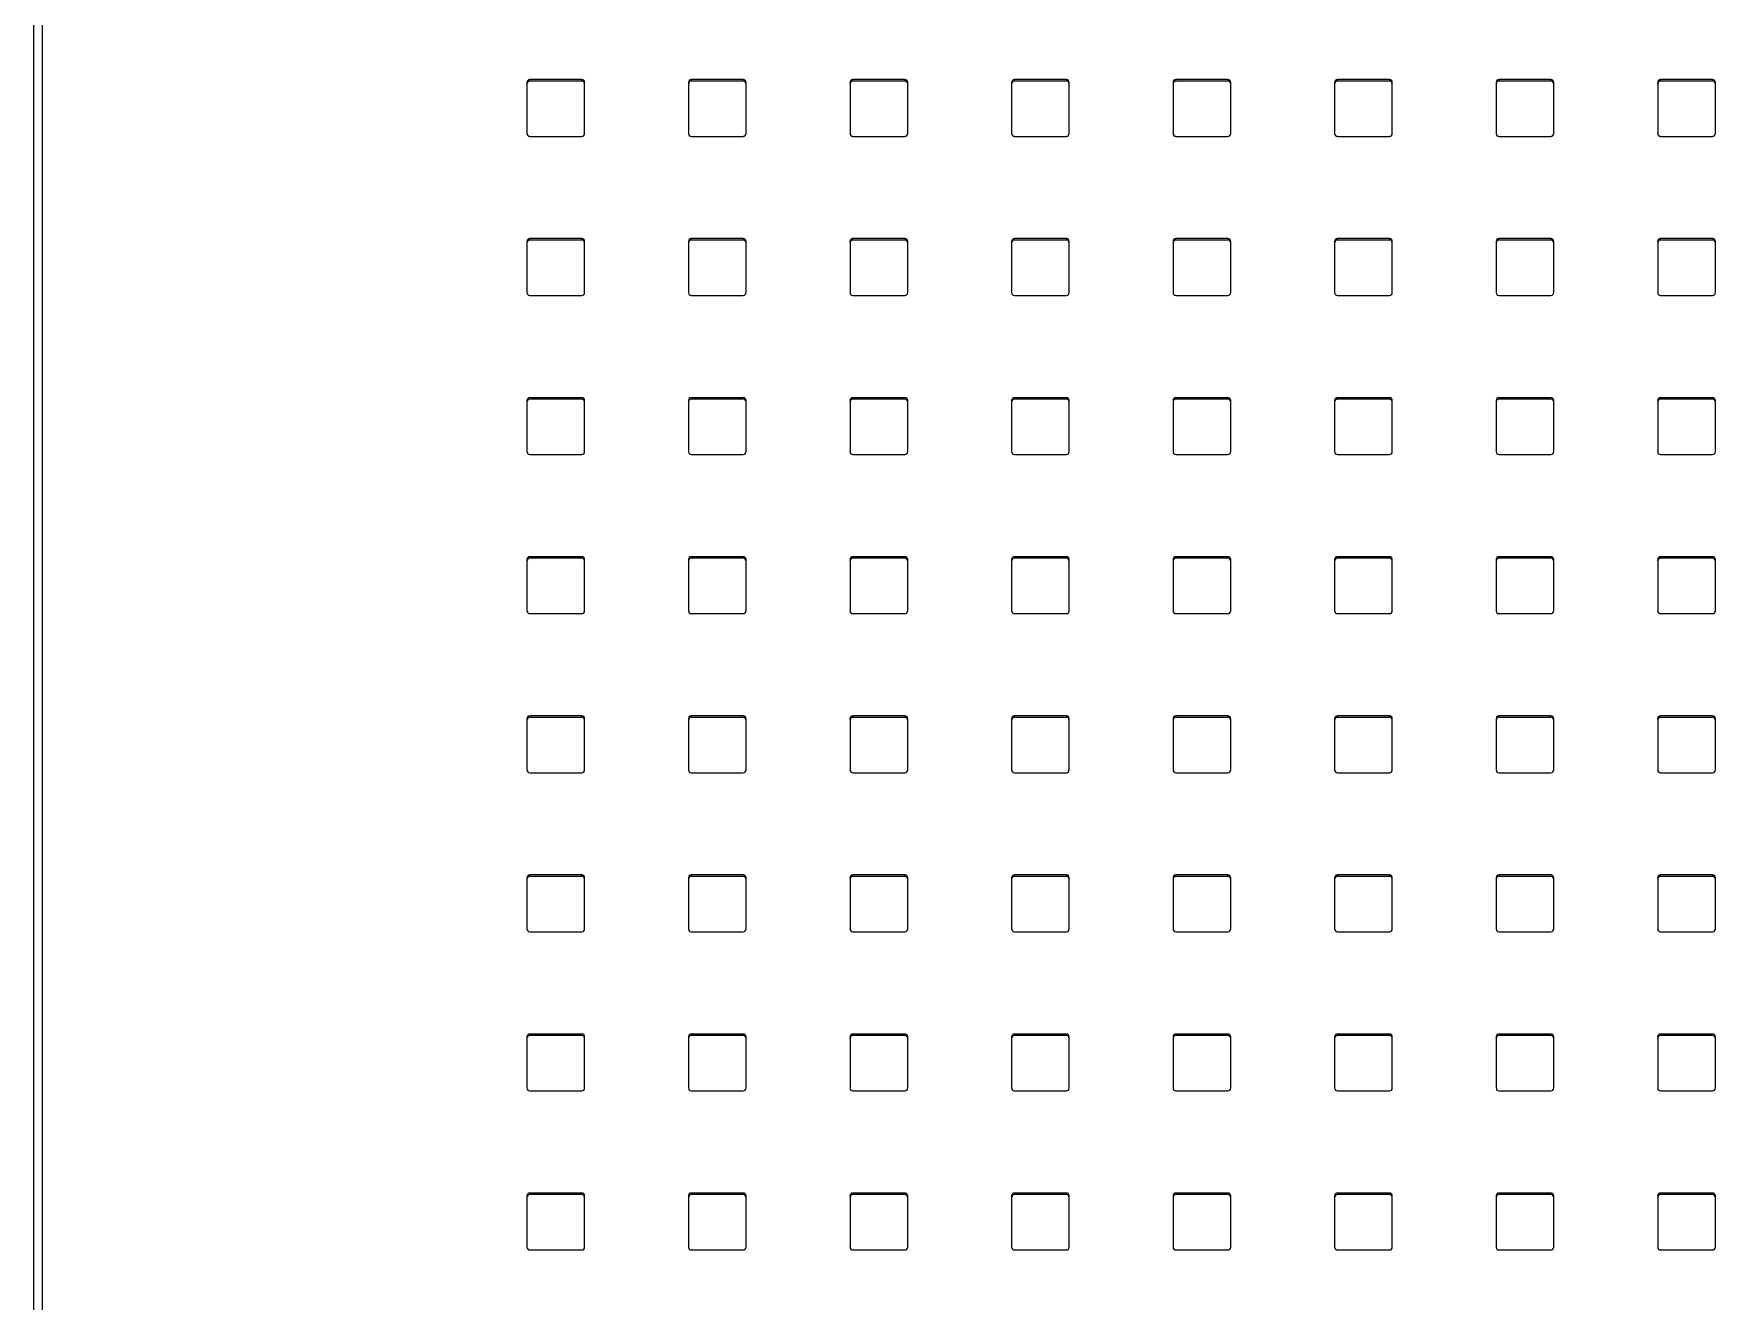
# Model space of a CAD drawing. Header units: millimetres. Extents: x -218071 to -203542, y 15363 to 51382.
# Drawn here: x -217638.85 to -217609.7, y 51338.09 to 51360.06 of the extents above; entities that cross this region are included whole.
import ezdxf

# ---------------------------------------------------------------- set-up
doc = ezdxf.new("R2010")
doc.units = ezdxf.units.MM
doc.header["$LTSCALE"] = 4
doc.layers.add('TPF-EQUIPEMENT', color=7, linetype='Continuous')

msp = doc.modelspace()

# ---------------------------------------------------------------- linework, layer by layer
at = {"layer": 'TPF-EQUIPEMENT', "color": 7, "linetype": 'Continuous', "lineweight": 25, "transparency": 33554671}
for p, q in [((-217638.853, 51381.797), (-217638.852, 51312.206)), ((-217638.703, 51381.788), (-217638.702, 51312.233)), ((-217630.302, 51359.217), (-217630.302, 51358.331)), ((-217629.352, 51359.266), (-217630.252, 51359.266)), ((-217629.352, 51359.24), (-217630.252, 51359.24)), ((-217629.302, 51358.331), (-217629.302, 51359.217)), ((-217627.502, 51359.217), (-217627.502, 51358.331)), ((-217626.552, 51359.266), (-217627.452, 51359.266)), ((-217626.552, 51359.24), (-217627.452, 51359.24)), ((-217626.502, 51358.331), (-217626.502, 51359.217)), ((-217624.702, 51359.217), (-217624.702, 51358.331)), ((-217623.752, 51359.266), (-217624.652, 51359.266)), ((-217623.752, 51359.24), (-217624.652, 51359.24)), ((-217623.702, 51358.331), (-217623.702, 51359.217)), ((-217621.902, 51359.217), (-217621.902, 51358.331)), ((-217620.952, 51359.266), (-217621.852, 51359.266)), ((-217620.952, 51359.24), (-217621.852, 51359.24)), ((-217620.902, 51358.331), (-217620.902, 51359.217)), ((-217619.102, 51359.217), (-217619.102, 51358.331)), ((-217618.152, 51359.266), (-217619.052, 51359.266)), ((-217618.152, 51359.24), (-217619.052, 51359.24)), ((-217618.102, 51358.331), (-217618.102, 51359.217)), ((-217616.302, 51359.217), (-217616.302, 51358.331)), ((-217615.352, 51359.266), (-217616.252, 51359.266)), ((-217615.352, 51359.24), (-217616.252, 51359.24)), ((-217615.302, 51358.331), (-217615.302, 51359.217)), ((-217613.502, 51359.217), (-217613.502, 51358.331)), ((-217612.552, 51359.266), (-217613.452, 51359.266)), ((-217612.552, 51359.24), (-217613.452, 51359.24)), ((-217612.502, 51358.331), (-217612.502, 51359.217)), ((-217610.702, 51359.217), (-217610.702, 51358.331)), ((-217609.752, 51359.266), (-217610.652, 51359.266)), ((-217609.752, 51359.24), (-217610.652, 51359.24)), ((-217609.702, 51358.331), (-217609.702, 51359.217)), ((-217630.252, 51358.281), (-217629.352, 51358.281)), ((-217627.452, 51358.281), (-217626.552, 51358.281)), ((-217624.652, 51358.281), (-217623.752, 51358.281)), ((-217621.852, 51358.281), (-217620.952, 51358.281)), ((-217619.052, 51358.281), (-217618.152, 51358.281)), ((-217616.252, 51358.281), (-217615.352, 51358.281)), ((-217613.452, 51358.281), (-217612.552, 51358.281)), ((-217610.652, 51358.281), (-217609.752, 51358.281)), ((-217630.302, 51356.459), (-217630.302, 51355.573)), ((-217629.352, 51356.509), (-217630.252, 51356.509)), ((-217629.352, 51356.483), (-217630.252, 51356.483)), ((-217629.302, 51355.573), (-217629.302, 51356.459)), ((-217627.502, 51356.459), (-217627.502, 51355.573)), ((-217626.552, 51356.509), (-217627.452, 51356.509)), ((-217626.552, 51356.483), (-217627.452, 51356.483)), ((-217626.502, 51355.573), (-217626.502, 51356.459)), ((-217624.702, 51356.459), (-217624.702, 51355.573)), ((-217623.752, 51356.509), (-217624.652, 51356.509)), ((-217623.752, 51356.483), (-217624.652, 51356.483)), ((-217623.702, 51355.573), (-217623.702, 51356.459)), ((-217621.902, 51356.459), (-217621.902, 51355.573)), ((-217620.952, 51356.509), (-217621.852, 51356.509)), ((-217620.952, 51356.483), (-217621.852, 51356.483)), ((-217620.902, 51355.573), (-217620.902, 51356.459)), ((-217619.102, 51356.459), (-217619.102, 51355.573)), ((-217618.152, 51356.509), (-217619.052, 51356.509)), ((-217618.152, 51356.483), (-217619.052, 51356.483)), ((-217618.102, 51355.573), (-217618.102, 51356.459)), ((-217616.302, 51356.459), (-217616.302, 51355.573)), ((-217615.352, 51356.509), (-217616.252, 51356.509)), ((-217615.352, 51356.483), (-217616.252, 51356.483)), ((-217615.302, 51355.573), (-217615.302, 51356.459)), ((-217613.502, 51356.459), (-217613.502, 51355.573)), ((-217612.552, 51356.509), (-217613.452, 51356.509)), ((-217612.552, 51356.483), (-217613.452, 51356.483)), ((-217612.502, 51355.573), (-217612.502, 51356.459)), ((-217610.702, 51356.459), (-217610.702, 51355.573)), ((-217609.752, 51356.509), (-217610.652, 51356.509)), ((-217609.752, 51356.483), (-217610.652, 51356.483)), ((-217609.702, 51355.573), (-217609.702, 51356.459)), ((-217630.252, 51355.524), (-217629.352, 51355.524)), ((-217627.452, 51355.524), (-217626.552, 51355.524)), ((-217624.652, 51355.524), (-217623.752, 51355.524)), ((-217621.852, 51355.524), (-217620.952, 51355.524)), ((-217619.052, 51355.524), (-217618.152, 51355.524)), ((-217616.252, 51355.524), (-217615.352, 51355.524)), ((-217613.452, 51355.524), (-217612.552, 51355.524)), ((-217610.652, 51355.524), (-217609.752, 51355.524)), ((-217630.302, 51353.702), (-217630.302, 51352.816)), ((-217629.352, 51353.751), (-217630.252, 51353.751)), ((-217629.352, 51353.725), (-217630.252, 51353.725)), ((-217629.302, 51352.816), (-217629.302, 51353.702)), ((-217627.502, 51353.702), (-217627.502, 51352.816)), ((-217626.552, 51353.751), (-217627.452, 51353.751)), ((-217626.552, 51353.725), (-217627.452, 51353.725)), ((-217626.502, 51352.816), (-217626.502, 51353.702)), ((-217624.702, 51353.702), (-217624.702, 51352.816)), ((-217623.752, 51353.751), (-217624.652, 51353.751)), ((-217623.752, 51353.725), (-217624.652, 51353.725)), ((-217623.702, 51352.816), (-217623.702, 51353.702)), ((-217621.902, 51353.702), (-217621.902, 51352.816)), ((-217620.952, 51353.751), (-217621.852, 51353.751)), ((-217620.952, 51353.725), (-217621.852, 51353.725)), ((-217620.902, 51352.816), (-217620.902, 51353.702)), ((-217619.102, 51353.702), (-217619.102, 51352.816)), ((-217618.152, 51353.751), (-217619.052, 51353.751)), ((-217618.152, 51353.725), (-217619.052, 51353.725)), ((-217618.102, 51352.816), (-217618.102, 51353.702)), ((-217616.302, 51353.702), (-217616.302, 51352.816)), ((-217615.352, 51353.751), (-217616.252, 51353.751)), ((-217615.352, 51353.725), (-217616.252, 51353.725)), ((-217615.302, 51352.816), (-217615.302, 51353.702)), ((-217613.502, 51353.702), (-217613.502, 51352.816)), ((-217612.552, 51353.751), (-217613.452, 51353.751)), ((-217612.552, 51353.725), (-217613.452, 51353.725)), ((-217612.502, 51352.816), (-217612.502, 51353.702)), ((-217610.702, 51353.702), (-217610.702, 51352.816)), ((-217609.752, 51353.751), (-217610.652, 51353.751)), ((-217609.752, 51353.725), (-217610.652, 51353.725)), ((-217609.702, 51352.816), (-217609.702, 51353.702)), ((-217630.252, 51352.766), (-217629.352, 51352.766)), ((-217627.452, 51352.766), (-217626.552, 51352.766)), ((-217624.652, 51352.766), (-217623.752, 51352.766)), ((-217621.852, 51352.766), (-217620.952, 51352.766)), ((-217619.052, 51352.766), (-217618.152, 51352.766)), ((-217616.252, 51352.766), (-217615.352, 51352.766)), ((-217613.452, 51352.766), (-217612.552, 51352.766)), ((-217610.652, 51352.766), (-217609.752, 51352.766)), ((-217629.352, 51350.994), (-217630.252, 51350.994)), ((-217626.552, 51350.994), (-217627.452, 51350.994)), ((-217623.752, 51350.994), (-217624.652, 51350.994)), ((-217620.952, 51350.994), (-217621.852, 51350.994)), ((-217618.152, 51350.994), (-217619.052, 51350.994)), ((-217615.352, 51350.994), (-217616.252, 51350.994)), ((-217612.552, 51350.994), (-217613.452, 51350.994)), ((-217609.752, 51350.994), (-217610.652, 51350.994)), ((-217630.302, 51350.944), (-217630.302, 51350.058)), ((-217629.352, 51350.968), (-217630.252, 51350.968)), ((-217629.302, 51350.058), (-217629.302, 51350.944)), ((-217627.502, 51350.944), (-217627.502, 51350.058)), ((-217626.552, 51350.968), (-217627.452, 51350.968)), ((-217626.502, 51350.058), (-217626.502, 51350.944)), ((-217624.702, 51350.944), (-217624.702, 51350.058)), ((-217623.752, 51350.968), (-217624.652, 51350.968)), ((-217623.702, 51350.058), (-217623.702, 51350.944)), ((-217621.902, 51350.944), (-217621.902, 51350.058)), ((-217620.952, 51350.968), (-217621.852, 51350.968)), ((-217620.902, 51350.058), (-217620.902, 51350.944)), ((-217619.102, 51350.944), (-217619.102, 51350.058)), ((-217618.152, 51350.968), (-217619.052, 51350.968)), ((-217618.102, 51350.058), (-217618.102, 51350.944)), ((-217616.302, 51350.944), (-217616.302, 51350.058)), ((-217615.352, 51350.968), (-217616.252, 51350.968)), ((-217615.302, 51350.058), (-217615.302, 51350.944)), ((-217613.502, 51350.944), (-217613.502, 51350.058)), ((-217612.552, 51350.968), (-217613.452, 51350.968)), ((-217612.502, 51350.058), (-217612.502, 51350.944)), ((-217610.702, 51350.944), (-217610.702, 51350.058)), ((-217609.752, 51350.968), (-217610.652, 51350.968)), ((-217609.702, 51350.058), (-217609.702, 51350.944)), ((-217630.252, 51350.009), (-217629.352, 51350.009)), ((-217627.452, 51350.009), (-217626.552, 51350.009)), ((-217624.652, 51350.009), (-217623.752, 51350.009)), ((-217621.852, 51350.009), (-217620.952, 51350.009)), ((-217619.052, 51350.009), (-217618.152, 51350.009)), ((-217616.252, 51350.009), (-217615.352, 51350.009)), ((-217613.452, 51350.009), (-217612.552, 51350.009)), ((-217610.652, 51350.009), (-217609.752, 51350.009)), ((-217630.302, 51348.187), (-217630.302, 51347.301)), ((-217629.352, 51348.236), (-217630.252, 51348.236)), ((-217629.352, 51348.21), (-217630.252, 51348.21)), ((-217629.302, 51347.301), (-217629.302, 51348.187)), ((-217627.502, 51348.187), (-217627.502, 51347.301)), ((-217626.552, 51348.236), (-217627.452, 51348.236)), ((-217626.552, 51348.21), (-217627.452, 51348.21)), ((-217626.502, 51347.301), (-217626.502, 51348.187)), ((-217624.702, 51348.187), (-217624.702, 51347.301)), ((-217623.752, 51348.236), (-217624.652, 51348.236)), ((-217623.752, 51348.21), (-217624.652, 51348.21)), ((-217623.702, 51347.301), (-217623.702, 51348.187)), ((-217621.902, 51348.187), (-217621.902, 51347.301)), ((-217620.952, 51348.236), (-217621.852, 51348.236)), ((-217620.952, 51348.21), (-217621.852, 51348.21)), ((-217620.902, 51347.301), (-217620.902, 51348.187)), ((-217619.102, 51348.187), (-217619.102, 51347.301)), ((-217618.152, 51348.236), (-217619.052, 51348.236)), ((-217618.152, 51348.21), (-217619.052, 51348.21)), ((-217618.102, 51347.301), (-217618.102, 51348.187)), ((-217616.302, 51348.187), (-217616.302, 51347.301)), ((-217615.352, 51348.236), (-217616.252, 51348.236)), ((-217615.352, 51348.21), (-217616.252, 51348.21)), ((-217615.302, 51347.301), (-217615.302, 51348.187)), ((-217613.502, 51348.187), (-217613.502, 51347.301)), ((-217612.552, 51348.236), (-217613.452, 51348.236)), ((-217612.552, 51348.21), (-217613.452, 51348.21)), ((-217612.502, 51347.301), (-217612.502, 51348.187)), ((-217610.702, 51348.187), (-217610.702, 51347.301)), ((-217609.752, 51348.236), (-217610.652, 51348.236)), ((-217609.752, 51348.21), (-217610.652, 51348.21)), ((-217609.702, 51347.301), (-217609.702, 51348.187)), ((-217630.252, 51347.251), (-217629.352, 51347.251)), ((-217627.452, 51347.251), (-217626.552, 51347.251)), ((-217624.652, 51347.251), (-217623.752, 51347.251)), ((-217621.852, 51347.251), (-217620.952, 51347.251)), ((-217619.052, 51347.251), (-217618.152, 51347.251)), ((-217616.252, 51347.251), (-217615.352, 51347.251)), ((-217613.452, 51347.251), (-217612.552, 51347.251)), ((-217610.652, 51347.251), (-217609.752, 51347.251)), ((-217629.352, 51345.479), (-217630.252, 51345.479)), ((-217629.352, 51345.453), (-217630.252, 51345.453)), ((-217626.552, 51345.479), (-217627.452, 51345.479)), ((-217626.552, 51345.453), (-217627.452, 51345.453)), ((-217623.752, 51345.479), (-217624.652, 51345.479)), ((-217623.752, 51345.453), (-217624.652, 51345.453)), ((-217620.952, 51345.479), (-217621.852, 51345.479)), ((-217620.952, 51345.453), (-217621.852, 51345.453)), ((-217618.152, 51345.479), (-217619.052, 51345.479)), ((-217618.152, 51345.453), (-217619.052, 51345.453)), ((-217615.352, 51345.479), (-217616.252, 51345.479)), ((-217615.352, 51345.453), (-217616.252, 51345.453)), ((-217612.552, 51345.479), (-217613.452, 51345.479)), ((-217612.552, 51345.453), (-217613.452, 51345.453)), ((-217609.752, 51345.479), (-217610.652, 51345.479)), ((-217609.752, 51345.453), (-217610.652, 51345.453)), ((-217630.302, 51345.43), (-217630.302, 51344.543)), ((-217629.302, 51344.543), (-217629.302, 51345.43)), ((-217627.502, 51345.43), (-217627.502, 51344.543)), ((-217626.502, 51344.543), (-217626.502, 51345.43)), ((-217624.702, 51345.43), (-217624.702, 51344.543)), ((-217623.702, 51344.543), (-217623.702, 51345.43)), ((-217621.902, 51345.43), (-217621.902, 51344.543)), ((-217620.902, 51344.543), (-217620.902, 51345.43)), ((-217619.102, 51345.43), (-217619.102, 51344.543)), ((-217618.102, 51344.543), (-217618.102, 51345.43)), ((-217616.302, 51345.43), (-217616.302, 51344.543)), ((-217615.302, 51344.543), (-217615.302, 51345.43)), ((-217613.502, 51345.43), (-217613.502, 51344.543)), ((-217612.502, 51344.543), (-217612.502, 51345.43)), ((-217610.702, 51345.43), (-217610.702, 51344.543)), ((-217609.702, 51344.543), (-217609.702, 51345.43)), ((-217630.252, 51344.494), (-217629.352, 51344.494)), ((-217627.452, 51344.494), (-217626.552, 51344.494)), ((-217624.652, 51344.494), (-217623.752, 51344.494)), ((-217621.852, 51344.494), (-217620.952, 51344.494)), ((-217619.052, 51344.494), (-217618.152, 51344.494)), ((-217616.252, 51344.494), (-217615.352, 51344.494)), ((-217613.452, 51344.494), (-217612.552, 51344.494)), ((-217610.652, 51344.494), (-217609.752, 51344.494)), ((-217630.302, 51342.672), (-217630.302, 51341.786)), ((-217629.352, 51342.721), (-217630.252, 51342.721)), ((-217629.352, 51342.695), (-217630.252, 51342.695)), ((-217629.302, 51341.786), (-217629.302, 51342.672)), ((-217627.502, 51342.672), (-217627.502, 51341.786)), ((-217626.552, 51342.721), (-217627.452, 51342.721)), ((-217626.552, 51342.695), (-217627.452, 51342.695)), ((-217626.502, 51341.786), (-217626.502, 51342.672)), ((-217624.702, 51342.672), (-217624.702, 51341.786)), ((-217623.752, 51342.721), (-217624.652, 51342.721)), ((-217623.752, 51342.695), (-217624.652, 51342.695)), ((-217623.702, 51341.786), (-217623.702, 51342.672)), ((-217621.902, 51342.672), (-217621.902, 51341.786)), ((-217620.952, 51342.721), (-217621.852, 51342.721)), ((-217620.952, 51342.695), (-217621.852, 51342.695)), ((-217620.902, 51341.786), (-217620.902, 51342.672)), ((-217619.102, 51342.672), (-217619.102, 51341.786)), ((-217618.152, 51342.721), (-217619.052, 51342.721)), ((-217618.152, 51342.695), (-217619.052, 51342.695)), ((-217618.102, 51341.786), (-217618.102, 51342.672)), ((-217616.302, 51342.672), (-217616.302, 51341.786)), ((-217615.352, 51342.721), (-217616.252, 51342.721)), ((-217615.352, 51342.695), (-217616.252, 51342.695)), ((-217615.302, 51341.786), (-217615.302, 51342.672)), ((-217613.502, 51342.672), (-217613.502, 51341.786)), ((-217612.552, 51342.721), (-217613.452, 51342.721)), ((-217612.552, 51342.695), (-217613.452, 51342.695)), ((-217612.502, 51341.786), (-217612.502, 51342.672)), ((-217610.702, 51342.672), (-217610.702, 51341.786)), ((-217609.752, 51342.721), (-217610.652, 51342.721)), ((-217609.752, 51342.695), (-217610.652, 51342.695)), ((-217609.702, 51341.786), (-217609.702, 51342.672)), ((-217630.252, 51341.737), (-217629.352, 51341.737)), ((-217627.452, 51341.737), (-217626.552, 51341.737)), ((-217624.652, 51341.737), (-217623.752, 51341.737)), ((-217621.852, 51341.737), (-217620.952, 51341.737)), ((-217619.052, 51341.737), (-217618.152, 51341.737)), ((-217616.252, 51341.737), (-217615.352, 51341.737)), ((-217613.452, 51341.737), (-217612.552, 51341.737)), ((-217610.652, 51341.737), (-217609.752, 51341.737)), ((-217630.302, 51339.915), (-217630.302, 51339.028)), ((-217629.352, 51339.964), (-217630.252, 51339.964)), ((-217629.352, 51339.938), (-217630.252, 51339.938)), ((-217629.302, 51339.028), (-217629.302, 51339.915)), ((-217627.502, 51339.915), (-217627.502, 51339.028)), ((-217626.552, 51339.964), (-217627.452, 51339.964)), ((-217626.552, 51339.938), (-217627.452, 51339.938)), ((-217626.502, 51339.028), (-217626.502, 51339.915)), ((-217624.702, 51339.915), (-217624.702, 51339.028)), ((-217623.752, 51339.964), (-217624.652, 51339.964)), ((-217623.752, 51339.938), (-217624.652, 51339.938)), ((-217623.702, 51339.028), (-217623.702, 51339.915)), ((-217621.902, 51339.915), (-217621.902, 51339.028)), ((-217620.952, 51339.964), (-217621.852, 51339.964)), ((-217620.952, 51339.938), (-217621.852, 51339.938)), ((-217620.902, 51339.028), (-217620.902, 51339.915)), ((-217619.102, 51339.915), (-217619.102, 51339.028)), ((-217618.152, 51339.964), (-217619.052, 51339.964)), ((-217618.152, 51339.938), (-217619.052, 51339.938)), ((-217618.102, 51339.028), (-217618.102, 51339.915)), ((-217616.302, 51339.915), (-217616.302, 51339.028)), ((-217615.352, 51339.964), (-217616.252, 51339.964)), ((-217615.352, 51339.938), (-217616.252, 51339.938)), ((-217615.302, 51339.028), (-217615.302, 51339.915)), ((-217613.502, 51339.915), (-217613.502, 51339.028)), ((-217612.552, 51339.964), (-217613.452, 51339.964)), ((-217612.552, 51339.938), (-217613.452, 51339.938)), ((-217612.502, 51339.028), (-217612.502, 51339.915)), ((-217610.702, 51339.915), (-217610.702, 51339.028)), ((-217609.752, 51339.964), (-217610.652, 51339.964)), ((-217609.752, 51339.938), (-217610.652, 51339.938)), ((-217609.702, 51339.028), (-217609.702, 51339.915)), ((-217630.252, 51338.979), (-217629.352, 51338.979)), ((-217627.452, 51338.979), (-217626.552, 51338.979)), ((-217624.652, 51338.979), (-217623.752, 51338.979)), ((-217621.852, 51338.979), (-217620.952, 51338.979)), ((-217619.052, 51338.979), (-217618.152, 51338.979)), ((-217616.252, 51338.979), (-217615.352, 51338.979)), ((-217613.452, 51338.979), (-217612.552, 51338.979)), ((-217610.652, 51338.979), (-217609.752, 51338.979))]:
    msp.add_line(p, q, dxfattribs=at)
at = {"layer": 'TPF-EQUIPEMENT', "color": 8, "linetype": 'Continuous', "lineweight": 18, "transparency": 33554671}
for p, q in [((-217630.252, 51359.24), (-217630.252, 51359.266)), ((-217629.352, 51359.24), (-217629.352, 51359.266)), ((-217627.452, 51359.24), (-217627.452, 51359.266)), ((-217626.552, 51359.24), (-217626.552, 51359.266)), ((-217624.652, 51359.24), (-217624.652, 51359.266)), ((-217623.752, 51359.24), (-217623.752, 51359.266)), ((-217621.852, 51359.24), (-217621.852, 51359.266)), ((-217620.952, 51359.24), (-217620.952, 51359.266)), ((-217619.052, 51359.24), (-217619.052, 51359.266)), ((-217618.152, 51359.24), (-217618.152, 51359.266)), ((-217616.252, 51359.24), (-217616.252, 51359.266)), ((-217615.352, 51359.24), (-217615.352, 51359.266)), ((-217613.452, 51359.24), (-217613.452, 51359.266)), ((-217612.552, 51359.24), (-217612.552, 51359.266)), ((-217610.652, 51359.24), (-217610.652, 51359.266)), ((-217609.752, 51359.24), (-217609.752, 51359.266)), ((-217630.252, 51356.483), (-217630.252, 51356.509)), ((-217629.352, 51356.483), (-217629.352, 51356.509)), ((-217627.452, 51356.483), (-217627.452, 51356.509)), ((-217626.552, 51356.483), (-217626.552, 51356.509)), ((-217624.652, 51356.483), (-217624.652, 51356.509)), ((-217623.752, 51356.483), (-217623.752, 51356.509)), ((-217621.852, 51356.483), (-217621.852, 51356.509)), ((-217620.952, 51356.483), (-217620.952, 51356.509)), ((-217619.052, 51356.483), (-217619.052, 51356.509)), ((-217618.152, 51356.483), (-217618.152, 51356.509)), ((-217616.252, 51356.483), (-217616.252, 51356.509)), ((-217615.352, 51356.483), (-217615.352, 51356.509)), ((-217613.452, 51356.483), (-217613.452, 51356.509)), ((-217612.552, 51356.483), (-217612.552, 51356.509)), ((-217610.652, 51356.483), (-217610.652, 51356.509)), ((-217609.752, 51356.483), (-217609.752, 51356.509)), ((-217630.252, 51353.725), (-217630.252, 51353.751)), ((-217629.352, 51353.725), (-217629.352, 51353.751)), ((-217627.452, 51353.725), (-217627.452, 51353.751)), ((-217626.552, 51353.725), (-217626.552, 51353.751)), ((-217624.652, 51353.725), (-217624.652, 51353.751)), ((-217623.752, 51353.725), (-217623.752, 51353.751)), ((-217621.852, 51353.725), (-217621.852, 51353.751)), ((-217620.952, 51353.725), (-217620.952, 51353.751)), ((-217619.052, 51353.725), (-217619.052, 51353.751)), ((-217618.152, 51353.725), (-217618.152, 51353.751)), ((-217616.252, 51353.725), (-217616.252, 51353.751)), ((-217615.352, 51353.725), (-217615.352, 51353.751)), ((-217613.452, 51353.725), (-217613.452, 51353.751)), ((-217612.552, 51353.725), (-217612.552, 51353.751)), ((-217610.652, 51353.725), (-217610.652, 51353.751)), ((-217609.752, 51353.725), (-217609.752, 51353.751)), ((-217630.252, 51350.968), (-217630.252, 51350.994)), ((-217629.352, 51350.968), (-217629.352, 51350.994)), ((-217627.452, 51350.968), (-217627.452, 51350.994)), ((-217626.552, 51350.968), (-217626.552, 51350.994)), ((-217624.652, 51350.968), (-217624.652, 51350.994)), ((-217623.752, 51350.968), (-217623.752, 51350.994)), ((-217621.852, 51350.968), (-217621.852, 51350.994)), ((-217620.952, 51350.968), (-217620.952, 51350.994)), ((-217619.052, 51350.968), (-217619.052, 51350.994)), ((-217618.152, 51350.968), (-217618.152, 51350.994)), ((-217616.252, 51350.968), (-217616.252, 51350.994)), ((-217615.352, 51350.968), (-217615.352, 51350.994)), ((-217613.452, 51350.968), (-217613.452, 51350.994)), ((-217612.552, 51350.968), (-217612.552, 51350.994)), ((-217610.652, 51350.968), (-217610.652, 51350.994)), ((-217609.752, 51350.968), (-217609.752, 51350.994)), ((-217630.252, 51348.21), (-217630.252, 51348.236)), ((-217629.352, 51348.21), (-217629.352, 51348.236)), ((-217627.452, 51348.21), (-217627.452, 51348.236)), ((-217626.552, 51348.21), (-217626.552, 51348.236)), ((-217624.652, 51348.21), (-217624.652, 51348.236)), ((-217623.752, 51348.21), (-217623.752, 51348.236)), ((-217621.852, 51348.21), (-217621.852, 51348.236)), ((-217620.952, 51348.21), (-217620.952, 51348.236)), ((-217619.052, 51348.21), (-217619.052, 51348.236)), ((-217618.152, 51348.21), (-217618.152, 51348.236)), ((-217616.252, 51348.21), (-217616.252, 51348.236)), ((-217615.352, 51348.21), (-217615.352, 51348.236)), ((-217613.452, 51348.21), (-217613.452, 51348.236)), ((-217612.552, 51348.21), (-217612.552, 51348.236)), ((-217610.652, 51348.21), (-217610.652, 51348.236)), ((-217609.752, 51348.21), (-217609.752, 51348.236)), ((-217630.252, 51345.453), (-217630.252, 51345.479)), ((-217629.352, 51345.453), (-217629.352, 51345.479)), ((-217627.452, 51345.453), (-217627.452, 51345.479)), ((-217626.552, 51345.453), (-217626.552, 51345.479)), ((-217624.652, 51345.453), (-217624.652, 51345.479)), ((-217623.752, 51345.453), (-217623.752, 51345.479)), ((-217621.852, 51345.453), (-217621.852, 51345.479)), ((-217620.952, 51345.453), (-217620.952, 51345.479)), ((-217619.052, 51345.453), (-217619.052, 51345.479)), ((-217618.152, 51345.453), (-217618.152, 51345.479)), ((-217616.252, 51345.453), (-217616.252, 51345.479)), ((-217615.352, 51345.453), (-217615.352, 51345.479)), ((-217613.452, 51345.453), (-217613.452, 51345.479)), ((-217612.552, 51345.453), (-217612.552, 51345.479)), ((-217610.652, 51345.453), (-217610.652, 51345.479)), ((-217609.752, 51345.453), (-217609.752, 51345.479)), ((-217630.252, 51342.695), (-217630.252, 51342.721)), ((-217629.352, 51342.695), (-217629.352, 51342.721)), ((-217627.452, 51342.695), (-217627.452, 51342.721)), ((-217626.552, 51342.695), (-217626.552, 51342.721)), ((-217624.652, 51342.695), (-217624.652, 51342.721)), ((-217623.752, 51342.695), (-217623.752, 51342.721)), ((-217621.852, 51342.695), (-217621.852, 51342.721)), ((-217620.952, 51342.695), (-217620.952, 51342.721)), ((-217619.052, 51342.695), (-217619.052, 51342.721)), ((-217618.152, 51342.695), (-217618.152, 51342.721)), ((-217616.252, 51342.695), (-217616.252, 51342.721)), ((-217615.352, 51342.695), (-217615.352, 51342.721)), ((-217613.452, 51342.695), (-217613.452, 51342.721)), ((-217612.552, 51342.695), (-217612.552, 51342.721)), ((-217610.652, 51342.695), (-217610.652, 51342.721)), ((-217609.752, 51342.695), (-217609.752, 51342.721)), ((-217630.252, 51339.938), (-217630.252, 51339.964)), ((-217629.352, 51339.938), (-217629.352, 51339.964)), ((-217627.452, 51339.938), (-217627.452, 51339.964)), ((-217626.552, 51339.938), (-217626.552, 51339.964)), ((-217624.652, 51339.938), (-217624.652, 51339.964)), ((-217623.752, 51339.938), (-217623.752, 51339.964)), ((-217621.852, 51339.938), (-217621.852, 51339.964)), ((-217620.952, 51339.938), (-217620.952, 51339.964)), ((-217619.052, 51339.938), (-217619.052, 51339.964)), ((-217618.152, 51339.938), (-217618.152, 51339.964)), ((-217616.252, 51339.938), (-217616.252, 51339.964)), ((-217615.352, 51339.938), (-217615.352, 51339.964)), ((-217613.452, 51339.938), (-217613.452, 51339.964)), ((-217612.552, 51339.938), (-217612.552, 51339.964)), ((-217610.652, 51339.938), (-217610.652, 51339.964)), ((-217609.752, 51339.938), (-217609.752, 51339.964))]:
    msp.add_line(p, q, dxfattribs=at)
at = {"layer": 'TPF-EQUIPEMENT', "color": 7, "linetype": 'Continuous', "lineweight": 25, "transparency": 33554671}
for centre, start, end in [((-217630.253, 51359.216), 89.5648, 179.5581), ((-217630.253, 51359.19), 89.5648, 179.5581), ((-217629.352, 51359.216), 0.4419, 90.4352), ((-217629.352, 51359.19), 0.4419, 90.4352), ((-217627.453, 51359.216), 89.5648, 179.5581), ((-217627.453, 51359.19), 89.5648, 179.5581), ((-217626.552, 51359.216), 0.4419, 90.4352), ((-217626.552, 51359.19), 0.4419, 90.4352), ((-217624.653, 51359.216), 89.5648, 179.5581), ((-217624.653, 51359.19), 89.5648, 179.5581), ((-217623.752, 51359.216), 0.4419, 90.4352), ((-217623.752, 51359.19), 0.4419, 90.4352), ((-217621.853, 51359.216), 89.5648, 179.5581), ((-217621.853, 51359.19), 89.5648, 179.5581), ((-217620.952, 51359.216), 0.4419, 90.4352), ((-217620.952, 51359.19), 0.4419, 90.4352), ((-217619.053, 51359.216), 89.5648, 179.5581), ((-217619.053, 51359.19), 89.5648, 179.5581), ((-217618.152, 51359.216), 0.4419, 90.4352), ((-217618.152, 51359.19), 0.4419, 90.4352), ((-217616.253, 51359.216), 89.5648, 179.5581), ((-217616.253, 51359.19), 89.5648, 179.5581), ((-217615.352, 51359.216), 0.4419, 90.4352), ((-217615.352, 51359.19), 0.4419, 90.4352), ((-217613.453, 51359.216), 89.5648, 179.5581), ((-217613.453, 51359.19), 89.5648, 179.5581), ((-217612.552, 51359.216), 0.4419, 90.4352), ((-217612.552, 51359.19), 0.4419, 90.4352), ((-217610.653, 51359.216), 89.5648, 179.5581), ((-217610.653, 51359.19), 89.5648, 179.5581), ((-217609.752, 51359.216), 0.4419, 90.4352), ((-217609.752, 51359.19), 0.4419, 90.4352), ((-217630.253, 51358.331), 180.4419, 270.4352), ((-217629.352, 51358.331), 269.5648, 359.5581), ((-217627.453, 51358.331), 180.4419, 270.4352), ((-217626.552, 51358.331), 269.5648, 359.5581), ((-217624.653, 51358.331), 180.4419, 270.4352), ((-217623.752, 51358.331), 269.5648, 359.5581), ((-217621.853, 51358.331), 180.4419, 270.4352), ((-217620.952, 51358.331), 269.5648, 359.5581), ((-217619.053, 51358.331), 180.4419, 270.4352), ((-217618.152, 51358.331), 269.5648, 359.5581), ((-217616.253, 51358.331), 180.4419, 270.4352), ((-217615.352, 51358.331), 269.5648, 359.5581), ((-217613.453, 51358.331), 180.4419, 270.4352), ((-217612.552, 51358.331), 269.5648, 359.5581), ((-217610.653, 51358.331), 180.4419, 270.4352), ((-217609.752, 51358.331), 269.5648, 359.5581), ((-217630.253, 51356.459), 89.5648, 179.5581), ((-217630.253, 51356.433), 89.5648, 179.5581), ((-217629.352, 51356.459), 0.4419, 90.4352), ((-217629.352, 51356.433), 0.4419, 90.4352), ((-217627.453, 51356.459), 89.5648, 179.5581), ((-217627.453, 51356.433), 89.5648, 179.5581), ((-217626.552, 51356.459), 0.4419, 90.4352), ((-217626.552, 51356.433), 0.4419, 90.4352), ((-217624.653, 51356.459), 89.5648, 179.5581), ((-217624.653, 51356.433), 89.5648, 179.5581), ((-217623.752, 51356.459), 0.4419, 90.4352), ((-217623.752, 51356.433), 0.4419, 90.4352), ((-217621.853, 51356.459), 89.5648, 179.5581), ((-217621.853, 51356.433), 89.5648, 179.5581), ((-217620.952, 51356.459), 0.4419, 90.4352), ((-217620.952, 51356.433), 0.4419, 90.4352), ((-217619.053, 51356.459), 89.5648, 179.5581), ((-217619.053, 51356.433), 89.5648, 179.5581), ((-217618.152, 51356.459), 0.4419, 90.4352), ((-217618.152, 51356.433), 0.4419, 90.4352), ((-217616.253, 51356.459), 89.5648, 179.5581), ((-217616.253, 51356.433), 89.5648, 179.5581), ((-217615.352, 51356.459), 0.4419, 90.4352), ((-217615.352, 51356.433), 0.4419, 90.4352), ((-217613.453, 51356.459), 89.5648, 179.5581), ((-217613.453, 51356.433), 89.5648, 179.5581), ((-217612.552, 51356.459), 0.4419, 90.4352), ((-217612.552, 51356.433), 0.4419, 90.4352), ((-217610.653, 51356.459), 89.5648, 179.5581), ((-217610.653, 51356.433), 89.5648, 179.5581), ((-217609.752, 51356.459), 0.4419, 90.4352), ((-217609.752, 51356.433), 0.4419, 90.4352), ((-217630.253, 51355.573), 180.4419, 270.4352), ((-217629.352, 51355.573), 269.5648, 359.5581), ((-217627.453, 51355.573), 180.4419, 270.4352), ((-217626.552, 51355.573), 269.5648, 359.5581), ((-217624.653, 51355.573), 180.4419, 270.4352), ((-217623.752, 51355.573), 269.5648, 359.5581), ((-217621.853, 51355.573), 180.4419, 270.4352), ((-217620.952, 51355.573), 269.5648, 359.5581), ((-217619.053, 51355.573), 180.4419, 270.4352), ((-217618.152, 51355.573), 269.5648, 359.5581), ((-217616.253, 51355.573), 180.4419, 270.4352), ((-217615.352, 51355.573), 269.5648, 359.5581), ((-217613.453, 51355.573), 180.4419, 270.4352), ((-217612.552, 51355.573), 269.5648, 359.5581), ((-217610.653, 51355.573), 180.4419, 270.4352), ((-217609.752, 51355.573), 269.5648, 359.5581), ((-217630.253, 51353.702), 89.5648, 179.5581), ((-217630.253, 51353.676), 89.5648, 179.5581), ((-217629.352, 51353.702), 0.4419, 90.4352), ((-217629.352, 51353.676), 0.4419, 90.4352), ((-217627.453, 51353.702), 89.5648, 179.5581), ((-217627.453, 51353.676), 89.5648, 179.5581), ((-217626.552, 51353.702), 0.4419, 90.4352), ((-217626.552, 51353.676), 0.4419, 90.4352), ((-217624.653, 51353.702), 89.5648, 179.5581), ((-217624.653, 51353.676), 89.5648, 179.5581), ((-217623.752, 51353.702), 0.4419, 90.4352), ((-217623.752, 51353.676), 0.4419, 90.4352), ((-217621.853, 51353.702), 89.5648, 179.5581), ((-217621.853, 51353.676), 89.5648, 179.5581), ((-217620.952, 51353.702), 0.4419, 90.4352), ((-217620.952, 51353.676), 0.4419, 90.4352), ((-217619.053, 51353.702), 89.5648, 179.5581), ((-217619.053, 51353.676), 89.5648, 179.5581), ((-217618.152, 51353.702), 0.4419, 90.4352), ((-217618.152, 51353.676), 0.4419, 90.4352), ((-217616.253, 51353.702), 89.5648, 179.5581), ((-217616.253, 51353.676), 89.5648, 179.5581), ((-217615.352, 51353.702), 0.4419, 90.4352), ((-217615.352, 51353.676), 0.4419, 90.4352), ((-217613.453, 51353.702), 89.5648, 179.5581), ((-217613.453, 51353.676), 89.5648, 179.5581), ((-217612.552, 51353.702), 0.4419, 90.4352), ((-217612.552, 51353.676), 0.4419, 90.4352), ((-217610.653, 51353.702), 89.5648, 179.5581), ((-217610.653, 51353.676), 89.5648, 179.5581), ((-217609.752, 51353.702), 0.4419, 90.4352), ((-217609.752, 51353.676), 0.4419, 90.4352), ((-217630.253, 51352.816), 180.4419, 270.4352), ((-217629.352, 51352.816), 269.5648, 359.5581), ((-217627.453, 51352.816), 180.4419, 270.4352), ((-217626.552, 51352.816), 269.5648, 359.5581), ((-217624.653, 51352.816), 180.4419, 270.4352), ((-217623.752, 51352.816), 269.5648, 359.5581), ((-217621.853, 51352.816), 180.4419, 270.4352), ((-217620.952, 51352.816), 269.5648, 359.5581), ((-217619.053, 51352.816), 180.4419, 270.4352), ((-217618.152, 51352.816), 269.5648, 359.5581), ((-217616.253, 51352.816), 180.4419, 270.4352), ((-217615.352, 51352.816), 269.5648, 359.5581), ((-217613.453, 51352.816), 180.4419, 270.4352), ((-217612.552, 51352.816), 269.5648, 359.5581), ((-217610.653, 51352.816), 180.4419, 270.4352), ((-217609.752, 51352.816), 269.5648, 359.5581), ((-217630.253, 51350.944), 89.5648, 179.5581), ((-217629.352, 51350.944), 0.4419, 90.4352), ((-217627.453, 51350.944), 89.5648, 179.5581), ((-217626.552, 51350.944), 0.4419, 90.4352), ((-217624.653, 51350.944), 89.5648, 179.5581), ((-217623.752, 51350.944), 0.4419, 90.4352), ((-217621.853, 51350.944), 89.5648, 179.5581), ((-217620.952, 51350.944), 0.4419, 90.4352), ((-217619.053, 51350.944), 89.5648, 179.5581), ((-217618.152, 51350.944), 0.4419, 90.4352), ((-217616.253, 51350.944), 89.5648, 179.5581), ((-217615.352, 51350.944), 0.4419, 90.4352), ((-217613.453, 51350.944), 89.5648, 179.5581), ((-217612.552, 51350.944), 0.4419, 90.4352), ((-217610.653, 51350.944), 89.5648, 179.5581), ((-217609.752, 51350.944), 0.4419, 90.4352), ((-217630.253, 51350.918), 89.5648, 179.5581), ((-217629.352, 51350.918), 0.4419, 90.4352), ((-217627.453, 51350.918), 89.5648, 179.5581), ((-217626.552, 51350.918), 0.4419, 90.4352), ((-217624.653, 51350.918), 89.5648, 179.5581), ((-217623.752, 51350.918), 0.4419, 90.4352), ((-217621.853, 51350.918), 89.5648, 179.5581), ((-217620.952, 51350.918), 0.4419, 90.4352), ((-217619.053, 51350.918), 89.5648, 179.5581), ((-217618.152, 51350.918), 0.4419, 90.4352), ((-217616.253, 51350.918), 89.5648, 179.5581), ((-217615.352, 51350.918), 0.4419, 90.4352), ((-217613.453, 51350.918), 89.5648, 179.5581), ((-217612.552, 51350.918), 0.4419, 90.4352), ((-217610.653, 51350.918), 89.5648, 179.5581), ((-217609.752, 51350.918), 0.4419, 90.4352), ((-217630.253, 51350.059), 180.4419, 270.4352), ((-217629.352, 51350.059), 269.5648, 359.5581), ((-217627.453, 51350.059), 180.4419, 270.4352), ((-217626.552, 51350.059), 269.5648, 359.5581), ((-217624.653, 51350.059), 180.4419, 270.4352), ((-217623.752, 51350.059), 269.5648, 359.5581), ((-217621.853, 51350.059), 180.4419, 270.4352), ((-217620.952, 51350.059), 269.5648, 359.5581), ((-217619.053, 51350.059), 180.4419, 270.4352), ((-217618.152, 51350.059), 269.5648, 359.5581), ((-217616.253, 51350.059), 180.4419, 270.4352), ((-217615.352, 51350.059), 269.5648, 359.5581), ((-217613.453, 51350.059), 180.4419, 270.4352), ((-217612.552, 51350.059), 269.5648, 359.5581), ((-217610.653, 51350.059), 180.4419, 270.4352), ((-217609.752, 51350.059), 269.5648, 359.5581), ((-217630.253, 51348.187), 89.5648, 179.5581), ((-217630.253, 51348.161), 89.5648, 179.5581), ((-217629.352, 51348.187), 0.4419, 90.4352), ((-217629.352, 51348.161), 0.4419, 90.4352), ((-217627.453, 51348.187), 89.5648, 179.5581), ((-217627.453, 51348.161), 89.5648, 179.5581), ((-217626.552, 51348.187), 0.4419, 90.4352), ((-217626.552, 51348.161), 0.4419, 90.4352), ((-217624.653, 51348.187), 89.5648, 179.5581), ((-217624.653, 51348.161), 89.5648, 179.5581), ((-217623.752, 51348.187), 0.4419, 90.4352), ((-217623.752, 51348.161), 0.4419, 90.4352), ((-217621.853, 51348.187), 89.5648, 179.5581), ((-217621.853, 51348.161), 89.5648, 179.5581), ((-217620.952, 51348.187), 0.4419, 90.4352), ((-217620.952, 51348.161), 0.4419, 90.4352), ((-217619.053, 51348.187), 89.5648, 179.5581), ((-217619.053, 51348.161), 89.5648, 179.5581), ((-217618.152, 51348.187), 0.4419, 90.4352), ((-217618.152, 51348.161), 0.4419, 90.4352), ((-217616.253, 51348.187), 89.5648, 179.5581), ((-217616.253, 51348.161), 89.5648, 179.5581), ((-217615.352, 51348.187), 0.4419, 90.4352), ((-217615.352, 51348.161), 0.4419, 90.4352), ((-217613.453, 51348.187), 89.5648, 179.5581), ((-217613.453, 51348.161), 89.5648, 179.5581), ((-217612.552, 51348.187), 0.4419, 90.4352), ((-217612.552, 51348.161), 0.4419, 90.4352), ((-217610.653, 51348.187), 89.5648, 179.5581), ((-217610.653, 51348.161), 89.5648, 179.5581), ((-217609.752, 51348.187), 0.4419, 90.4352), ((-217609.752, 51348.161), 0.4419, 90.4352), ((-217630.253, 51347.301), 180.4419, 270.4352), ((-217629.352, 51347.301), 269.5648, 359.5581), ((-217627.453, 51347.301), 180.4419, 270.4352), ((-217626.552, 51347.301), 269.5648, 359.5581), ((-217624.653, 51347.301), 180.4419, 270.4352), ((-217623.752, 51347.301), 269.5648, 359.5581), ((-217621.853, 51347.301), 180.4419, 270.4352), ((-217620.952, 51347.301), 269.5648, 359.5581), ((-217619.053, 51347.301), 180.4419, 270.4352), ((-217618.152, 51347.301), 269.5648, 359.5581), ((-217616.253, 51347.301), 180.4419, 270.4352), ((-217615.352, 51347.301), 269.5648, 359.5581), ((-217613.453, 51347.301), 180.4419, 270.4352), ((-217612.552, 51347.301), 269.5648, 359.5581), ((-217610.653, 51347.301), 180.4419, 270.4352), ((-217609.752, 51347.301), 269.5648, 359.5581), ((-217630.253, 51345.429), 89.5648, 179.5581), ((-217630.253, 51345.403), 89.5648, 179.5581), ((-217629.352, 51345.429), 0.4419, 90.4352), ((-217629.352, 51345.403), 0.4419, 90.4352), ((-217627.453, 51345.429), 89.5648, 179.5581), ((-217627.453, 51345.403), 89.5648, 179.5581), ((-217626.552, 51345.429), 0.4419, 90.4352), ((-217626.552, 51345.403), 0.4419, 90.4352), ((-217624.653, 51345.429), 89.5648, 179.5581), ((-217624.653, 51345.403), 89.5648, 179.5581), ((-217623.752, 51345.429), 0.4419, 90.4352), ((-217623.752, 51345.403), 0.4419, 90.4352), ((-217621.853, 51345.429), 89.5648, 179.5581), ((-217621.853, 51345.403), 89.5648, 179.5581), ((-217620.952, 51345.429), 0.4419, 90.4352), ((-217620.952, 51345.403), 0.4419, 90.4352), ((-217619.053, 51345.429), 89.5648, 179.5581), ((-217619.053, 51345.403), 89.5648, 179.5581), ((-217618.152, 51345.429), 0.4419, 90.4352), ((-217618.152, 51345.403), 0.4419, 90.4352), ((-217616.253, 51345.429), 89.5648, 179.5581), ((-217616.253, 51345.403), 89.5648, 179.5581), ((-217615.352, 51345.429), 0.4419, 90.4352), ((-217615.352, 51345.403), 0.4419, 90.4352), ((-217613.453, 51345.429), 89.5648, 179.5581), ((-217613.453, 51345.403), 89.5648, 179.5581), ((-217612.552, 51345.429), 0.4419, 90.4352), ((-217612.552, 51345.403), 0.4419, 90.4352), ((-217610.653, 51345.429), 89.5648, 179.5581), ((-217610.653, 51345.403), 89.5648, 179.5581), ((-217609.752, 51345.429), 0.4419, 90.4352), ((-217609.752, 51345.403), 0.4419, 90.4352), ((-217630.253, 51344.544), 180.4419, 270.4352), ((-217629.352, 51344.544), 269.5648, 359.5581), ((-217627.453, 51344.544), 180.4419, 270.4352), ((-217626.552, 51344.544), 269.5648, 359.5581), ((-217624.653, 51344.544), 180.4419, 270.4352), ((-217623.752, 51344.544), 269.5648, 359.5581), ((-217621.853, 51344.544), 180.4419, 270.4352), ((-217620.952, 51344.544), 269.5648, 359.5581), ((-217619.053, 51344.544), 180.4419, 270.4352), ((-217618.152, 51344.544), 269.5648, 359.5581), ((-217616.253, 51344.544), 180.4419, 270.4352), ((-217615.352, 51344.544), 269.5648, 359.5581), ((-217613.453, 51344.544), 180.4419, 270.4352), ((-217612.552, 51344.544), 269.5648, 359.5581), ((-217610.653, 51344.544), 180.4419, 270.4352), ((-217609.752, 51344.544), 269.5648, 359.5581), ((-217630.253, 51342.672), 89.5648, 179.5581), ((-217630.253, 51342.646), 89.5648, 179.5581), ((-217629.352, 51342.672), 0.4419, 90.4352), ((-217629.352, 51342.646), 0.4419, 90.4352), ((-217627.453, 51342.672), 89.5648, 179.5581), ((-217627.453, 51342.646), 89.5648, 179.5581), ((-217626.552, 51342.672), 0.4419, 90.4352), ((-217626.552, 51342.646), 0.4419, 90.4352), ((-217624.653, 51342.672), 89.5648, 179.5581), ((-217624.653, 51342.646), 89.5648, 179.5581), ((-217623.752, 51342.672), 0.4419, 90.4352), ((-217623.752, 51342.646), 0.4419, 90.4352), ((-217621.853, 51342.672), 89.5648, 179.5581), ((-217621.853, 51342.646), 89.5648, 179.5581), ((-217620.952, 51342.672), 0.4419, 90.4352), ((-217620.952, 51342.646), 0.4419, 90.4352), ((-217619.053, 51342.672), 89.5648, 179.5581), ((-217619.053, 51342.646), 89.5648, 179.5581), ((-217618.152, 51342.672), 0.4419, 90.4352), ((-217618.152, 51342.646), 0.4419, 90.4352), ((-217616.253, 51342.672), 89.5648, 179.5581), ((-217616.253, 51342.646), 89.5648, 179.5581), ((-217615.352, 51342.672), 0.4419, 90.4352), ((-217615.352, 51342.646), 0.4419, 90.4352), ((-217613.453, 51342.672), 89.5648, 179.5581), ((-217613.453, 51342.646), 89.5648, 179.5581), ((-217612.552, 51342.672), 0.4419, 90.4352), ((-217612.552, 51342.646), 0.4419, 90.4352), ((-217610.653, 51342.672), 89.5648, 179.5581), ((-217610.653, 51342.646), 89.5648, 179.5581), ((-217609.752, 51342.672), 0.4419, 90.4352), ((-217609.752, 51342.646), 0.4419, 90.4352), ((-217630.253, 51341.786), 180.4419, 270.4352), ((-217629.352, 51341.786), 269.5648, 359.5581), ((-217627.453, 51341.786), 180.4419, 270.4352), ((-217626.552, 51341.786), 269.5648, 359.5581), ((-217624.653, 51341.786), 180.4419, 270.4352), ((-217623.752, 51341.786), 269.5648, 359.5581), ((-217621.853, 51341.786), 180.4419, 270.4352), ((-217620.952, 51341.786), 269.5648, 359.5581), ((-217619.053, 51341.786), 180.4419, 270.4352), ((-217618.152, 51341.786), 269.5648, 359.5581), ((-217616.253, 51341.786), 180.4419, 270.4352), ((-217615.352, 51341.786), 269.5648, 359.5581), ((-217613.453, 51341.786), 180.4419, 270.4352), ((-217612.552, 51341.786), 269.5648, 359.5581), ((-217610.653, 51341.786), 180.4419, 270.4352), ((-217609.752, 51341.786), 269.5648, 359.5581), ((-217630.253, 51339.914), 89.5648, 179.5581), ((-217630.253, 51339.888), 89.5648, 179.5581), ((-217629.352, 51339.914), 0.4419, 90.4352), ((-217629.352, 51339.888), 0.4419, 90.4352), ((-217627.453, 51339.914), 89.5648, 179.5581), ((-217627.453, 51339.888), 89.5648, 179.5581), ((-217626.552, 51339.914), 0.4419, 90.4352), ((-217626.552, 51339.888), 0.4419, 90.4352), ((-217624.653, 51339.914), 89.5648, 179.5581), ((-217624.653, 51339.888), 89.5648, 179.5581), ((-217623.752, 51339.914), 0.4419, 90.4352), ((-217623.752, 51339.888), 0.4419, 90.4352), ((-217621.853, 51339.914), 89.5648, 179.5581), ((-217621.853, 51339.888), 89.5648, 179.5581), ((-217620.952, 51339.914), 0.4419, 90.4352), ((-217620.952, 51339.888), 0.4419, 90.4352), ((-217619.053, 51339.914), 89.5648, 179.5581), ((-217619.053, 51339.888), 89.5648, 179.5581), ((-217618.152, 51339.914), 0.4419, 90.4352), ((-217618.152, 51339.888), 0.4419, 90.4352), ((-217616.253, 51339.914), 89.5648, 179.5581), ((-217616.253, 51339.888), 89.5648, 179.5581), ((-217615.352, 51339.914), 0.4419, 90.4352), ((-217615.352, 51339.888), 0.4419, 90.4352), ((-217613.453, 51339.914), 89.5648, 179.5581), ((-217613.453, 51339.888), 89.5648, 179.5581), ((-217612.552, 51339.914), 0.4419, 90.4352), ((-217612.552, 51339.888), 0.4419, 90.4352), ((-217610.653, 51339.914), 89.5648, 179.5581), ((-217610.653, 51339.888), 89.5648, 179.5581), ((-217609.752, 51339.914), 0.4419, 90.4352), ((-217609.752, 51339.888), 0.4419, 90.4352), ((-217630.253, 51339.029), 180.4419, 270.4352), ((-217629.352, 51339.029), 269.5648, 359.5581), ((-217627.453, 51339.029), 180.4419, 270.4352), ((-217626.552, 51339.029), 269.5648, 359.5581), ((-217624.653, 51339.029), 180.4419, 270.4352), ((-217623.752, 51339.029), 269.5648, 359.5581), ((-217621.853, 51339.029), 180.4419, 270.4352), ((-217620.952, 51339.029), 269.5648, 359.5581), ((-217619.053, 51339.029), 180.4419, 270.4352), ((-217618.152, 51339.029), 269.5648, 359.5581), ((-217616.253, 51339.029), 180.4419, 270.4352), ((-217615.352, 51339.029), 269.5648, 359.5581), ((-217613.453, 51339.029), 180.4419, 270.4352), ((-217612.552, 51339.029), 269.5648, 359.5581), ((-217610.653, 51339.029), 180.4419, 270.4352), ((-217609.752, 51339.029), 269.5648, 359.5581)]:
    msp.add_arc(centre, 0.0496, start, end, dxfattribs=at)

doc.saveas('drawing.dxf')
